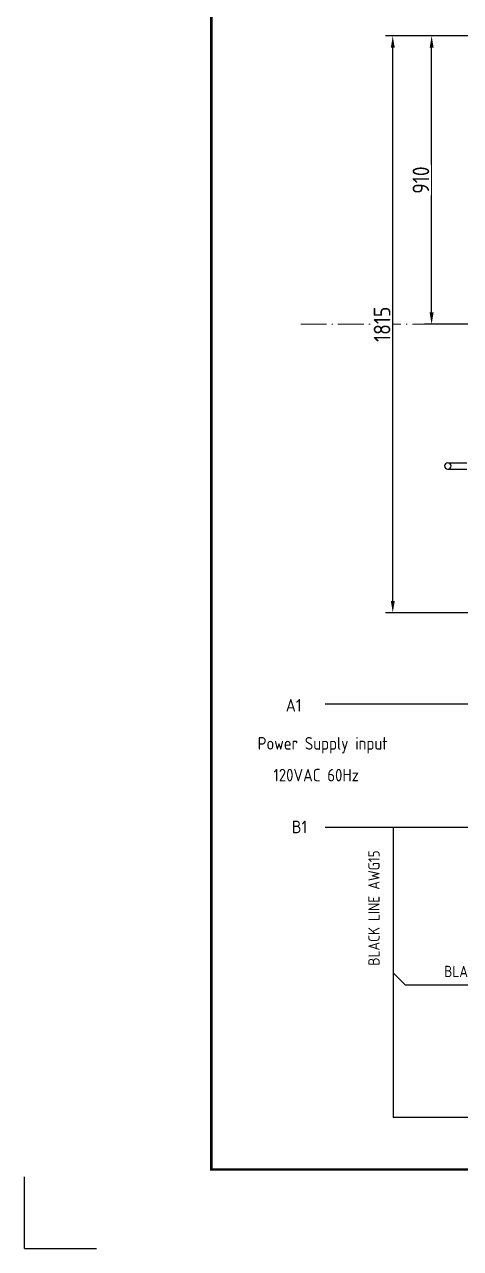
# Model space of a CAD drawing. Header units: millimetres. Extents: x 834 to 15818, y 1166 to 7882.
# Drawn here: x 834 to 2206, y 1166 to 5020 of the extents above; entities that cross this region are included whole.
import ezdxf

# ---------------------------------------------------------------- set-up
doc = ezdxf.new("R2010")
doc.units = ezdxf.units.MM
doc.header["$LTSCALE"] = 13
doc.linetypes.add('4 点画线', pattern=[9, 6.25, -1.25, 0.25, -1.25])
doc.linetypes.add('CENTER', pattern=[50.8, 31.75, -6.35, 6.35, -6.35])
doc.layers.get('0').update_dxf_attribs({"color": 1, "linetype": 'CENTER'})
doc.layers.add('1', color=4, linetype='Continuous')
doc.layers.add('标题', color=7, linetype='Continuous')
doc.layers.add('paper', color=254, linetype='Continuous', plot=False)
doc.layers.add('标注、文本', color=3, linetype='Continuous', lineweight=25)
doc.styles.add('ACISOTS', font='isocp.shx', dxfattribs={"height": 1, "bigfont": 'gbcbig.shx'})
doc.styles.get("Standard").update_dxf_attribs({"font": 'gbenor.shx', "bigfont": 'gbcbig.shx'})
doc.styles.add('工程字', font='gbenor.shx', dxfattribs={"bigfont": 'gbcbig.shx'})
doc.dimstyles.new('丁晓菲', dxfattribs={"dimscale": 15, "dimtxt": 3.5, "dimasz": 2.5, "dimexe": 1.5, "dimexo": 0, "dimgap": 0.5, "dimtad": 1, "dimtoh": 1, "dimtxsty": 'Standard', "dimcen": 2.5, "dimclrd": 3, "dimclre": 3, "dimclrt": 2, "dimadec": 0, "dimazin": 0, "dimtfac": 1, "dimtmove": 0, "dimatfit": 2, "dimfxl": 1.5, "dimarcsym": 0})

# ---------------------------------------------------------------- blocks, each defined once
blk = doc.blocks.new('*D808')
at = {"layer": 'Defpoints', "color": 0, "transparency": 16777216}
for p in [(2115.4, 4983.7), (2885.4, 4983.7), (2684.4, 4075.5)]:
    blk.add_point(p, dxfattribs=at)
at = {"layer": '标注、文本', "color": 3, "lineweight": -2, "transparency": 16777216}
for p, q in [((2885.4, 4983.7), (2092.9, 4983.7)), ((2115.4, 4113), (2115.4, 4946.2)), ((2684.4, 4075.5), (2092.9, 4075.5))]:
    blk.add_line(p, q, dxfattribs=at)
at = {"layer": '标注、文本', "color": 3, "transparency": 16777216}
for points in [[(2109.1, 4946.2), (2121.6, 4946.2), (2115.4, 4983.7)], [(2109.1, 4113), (2121.6, 4113), (2115.4, 4075.5)]]:
    blk.add_solid(points, dxfattribs=at)
at = {"layer": '标注、文本', "color": 2, "transparency": 16777216, "insert": (2081.6, 4529.6), "char_height": 52.5, "attachment_point": 5, "rotation": 90, "bg_fill": 3, "box_fill_scale": 1.1, "bg_fill_color": 256, "bg_fill_true_color": 13158600, "bg_fill_transparency": 0}
blk.add_mtext('910', dxfattribs=at)
blk = doc.blocks.new('*D809')
at = {"layer": 'Defpoints', "color": 0, "transparency": 16777216}
for p in [(1993.1, 4983.7), (3425.4, 4983.7), (3425.4, 3167.3)]:
    blk.add_point(p, dxfattribs=at)
at = {"layer": '标注、文本', "color": 3, "lineweight": -2, "transparency": 16777216}
for p, q in [((3425.4, 4983.7), (1970.6, 4983.7)), ((1993.1, 3204.8), (1993.1, 4946.2)), ((3425.4, 3167.3), (1970.6, 3167.3))]:
    blk.add_line(p, q, dxfattribs=at)
at = {"layer": '标注、文本', "color": 3, "transparency": 16777216}
for points in [[(1986.9, 4946.2), (1999.4, 4946.2), (1993.1, 4983.7)], [(1986.9, 3204.8), (1999.4, 3204.8), (1993.1, 3167.3)]]:
    blk.add_solid(points, dxfattribs=at)
at = {"layer": '标注、文本', "color": 2, "transparency": 16777216, "insert": (1959.4, 4075.5), "char_height": 52.5, "attachment_point": 5, "rotation": 90, "bg_fill": 3, "box_fill_scale": 1.1, "bg_fill_color": 256, "bg_fill_true_color": 13158600, "bg_fill_transparency": 0}
blk.add_mtext('1815', dxfattribs=at)

msp = doc.modelspace()

# ---------------------------------------------------------------- linework, layer by layer
at = {"color": 0, "linetype": 'ByBlock'}
for p, q in [((1780.441, 2880.898), (3193.86, 2880.898)), ((1780.441, 2491.922), (2327.459, 2491.922)), ((1993.873, 2491.922), (1993.873, 1578.275)), ((1993.873, 2033.613), (2031.726, 1995.759)), ((2031.726, 1995.759), (2327.459, 1995.759))]:
    msp.add_line(p, q, dxfattribs=at)
at = {"layer": '1', "const_width": 7.914}
msp.add_lwpolyline([(1422.069, 1414.536), (10105.029, 1414.536), (10105.029, 7655.413), (1422.069, 7655.413), (1422.069, 1414.536)], dxfattribs=at)
at = {"layer": 'paper'}
for q in [(834.16, 1391.924), (1060.279, 1165.805)]:
    msp.add_line((834.16, 1165.805), q, dxfattribs=at)
at = {"layer": '标注、文本', "color": 1, "linetype": '4 点画线', "lineweight": 18}
msp.add_line((1703.709, 4075.507), (4404.345, 4075.507), dxfattribs=at)
at = {"layer": '标注、文本'}
for p, q in [((2166.353, 3639.667), (2226.353, 3639.667)), ((2166.353, 3619.667), (2226.353, 3619.667))]:
    msp.add_line(p, q, dxfattribs=at)
at = {"layer": '标注、文本', "color": 0}
msp.add_line((3867.234, 1578.275), (1993.873, 1578.275), dxfattribs=at)
at = {"layer": '标注、文本'}
for start, end in [(0, 180), (180, 0)]:
    msp.add_arc((2166.353, 3629.667), 10, start, end, dxfattribs=at)

# ---------------------------------------------------------------- texts
at = {"color": 0, "style": 'ACISOTS'}
for s, p in [('A1', (1656.151, 2856.169)), ('B1', (1675.548, 2473.363))]:
    msp.add_text(s, height=39.6, dxfattribs=at).set_placement(p)
at = {"color": 7, "insert": (1933.906, 2056.45), "char_height": 35.4816, "width": 784.34144, "attachment_point": 4, "rotation": 90}
msp.add_mtext('BLACK LINE AWG15', dxfattribs=at)
at = {"color": 7, "insert": (2155.028, 2038.188), "char_height": 35.4816, "width": 784.34144, "attachment_point": 4}
msp.add_mtext('BLACK LINE AWG15', dxfattribs=at)
at = {"layer": '标题', "color": 0, "style": '工程字'}
for s, p in [('Power Supply input', (1567.875, 2736.452)), ('120VAC 60Hz', (1617.566, 2636.383))]:
    msp.add_text(s, height=39.6, dxfattribs=at).set_placement(p)

# ---------------------------------------------------------------- next in the draw order: dimensions: what is measured, and where the dimension line sits
at = {"layer": '标注、文本', "color": 0}
dim = msp.add_linear_dim(base=(2115.4, 4983.688), p1=(2684.353, 4075.507), p2=(2885.353, 4983.688), angle=90, text='910', dimstyle='丁晓菲', override={"dimtfill": 1, "dimarcsym": 1}, dxfattribs=at)
dim.commit()
dim.dimension.update_dxf_attribs({"geometry": '*D808', "text_midpoint": (2081.65, 4529.598)})

# ---------------------------------------------------------------- next in the draw order: dimensions: what is measured, and where the dimension line sits
dim = msp.add_linear_dim(base=(1993.14, 4983.688), p1=(3425.353, 3167.325), p2=(3425.353, 4983.688), angle=90, text='1815', dimstyle='丁晓菲', override={"dimtfill": 1, "dimarcsym": 1}, dxfattribs=at)
dim.commit()
dim.dimension.update_dxf_attribs({"geometry": '*D809', "text_midpoint": (1959.39, 4075.507)})

doc.saveas('drawing.dxf')
